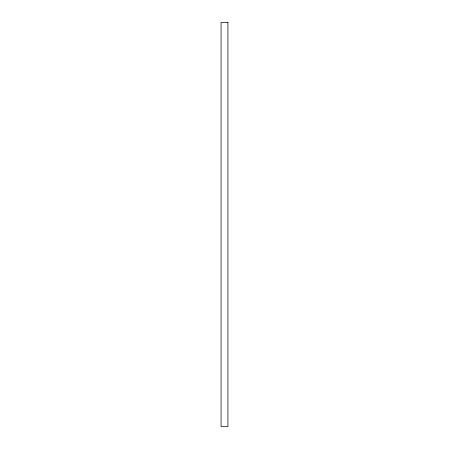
<?xml version="1.0" encoding="UTF-8"?>
<svg xmlns="http://www.w3.org/2000/svg" width="449" height="449" viewBox="0 0 449 449"><rect width="100%" height="100%" fill="white"/><g stroke="black" fill="none" stroke-linecap="round" stroke-linejoin="round"><path stroke-width="0.67" d="M227.935 22.45L221.065 22.45L221.065 426.55L227.935 426.55L227.935 22.45"/></g></svg>
